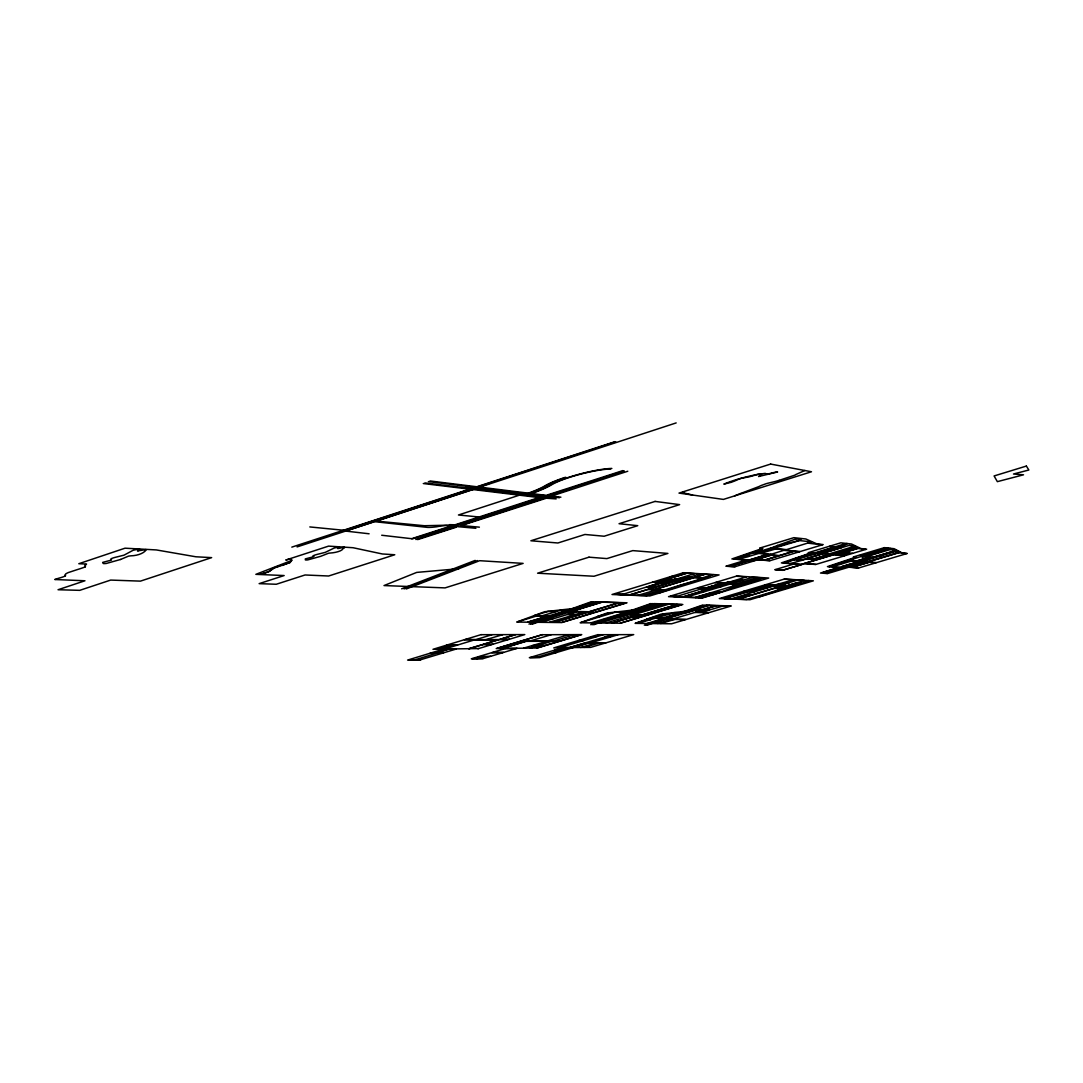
<?xml version="1.0" encoding="UTF-8"?>
<svg xmlns="http://www.w3.org/2000/svg" width="1083" height="1083" viewBox="0 0 1083 1083"><rect width="100%" height="100%" fill="white"/><g stroke="black" fill="none" stroke-linecap="round" stroke-linejoin="round"><path stroke-width="1.5" d="M65.346 574.572L65.129 575.804M760.442 549.595L762.622 548.391L731.905 558.936L746.065 560.073L725.881 566.219L734.572 566.842L757.829 559.776L769.796 560.75L823.188 544.573L816.948 543.91L805.833 538.982L793.853 537.669L759.657 548.106L762.622 548.391L760.361 549.839M802.313 556.405L810.842 552.939L781.371 562.903L794.096 563.932L774.805 569.739L782.63 570.308L804.845 563.62L815.634 564.5L866.657 549.162L861.026 548.567L851.536 544.018L840.774 542.827L808.175 552.696L813.617 553.21M853.485 558.449L855.732 557.19L853.336 556.96L884.445 547.632L894.111 548.702L902.193 552.926L907.27 553.454L858.508 568.006L848.774 567.208L827.534 573.557L820.481 573.042L838.905 567.533L827.439 566.612L855.732 557.19L853.607 558.259M808.676 554.103L810.842 552.939M538.603 497.679L454.291 525.038L424.374 525.729L376.518 521.113L477.305 488.135L524.199 493.618L458.447 514.994L479.187 516.997M541.974 497.3L456.904 524.822L449.431 524.659M529.668 493.97L530.467 493.564A52.146 8.312 -14.3 0 0 550.096 485.008A37.133 5.835 -14.5 0 1 611.854 468.438M85.327 565.15L86.545 564.053L78.815 563.715L125.019 548.188L156.372 549.934L195.874 556.784L211.645 557.623L140.452 581.124L110.669 580.082L79.722 590.343L58.049 589.734L84.961 580.772L54.773 579.513A21.091 3.439 -12.7 0 1 58.902 578.173L59.741 577.943A10.072 1.652 -12.6 0 0 65.63 575.736M808.514 554.361L804.507 555.755M676.509 579.649L676.672 579.554A8.298 0.934 -14.7 0 1 677.051 579.391L677.484 579.202M829.077 566.747L845.606 560.994M833.152 565.556L860.971 556.527M761.417 474.368L760.862 474.638A10.519 1.489 -15.1 0 0 760.266 474.923L760.604 475.126A6.715 0.948 -15 0 1 760.983 475.099L760.28 475.694M120.565 559.478L106.324 563.458A9.625 1.597 -12.8 0 1 104.51 563.58A7.622 1.273 -12.8 0 1 103.196 563.485L102.641 562.402L107.474 561.116A6.187 1.029 -12.8 0 0 110.046 560.439C113.742 559.762 109.451 559.654 111.238 558.706A6.336 1.056 -12.8 0 1 115.719 557.231L124.071 555.146L132.992 550.34A7.175 1.205 -12.9 0 1 135.443 549.771L137.054 549.487A5.564 0.934 -12.9 0 1 138.841 549.284L140.113 549.501L137.487 550.976L145.826 549.595A4.86 0.812 -12.9 0 1 145.988 550.123C143.646 553.318 137.582 555.66 130.826 555.836A8.908 1.489 -12.9 0 0 128.471 556.148L123.015 558.449A12.658 2.098 -12.9 0 0 120.565 559.478M85.124 566.869L85.53 565.962A15.243 2.545 -12.8 0 1 85.191 565.191M800.73 556.879L788.695 561.441M675.914 580.393L676.171 580.285A8.596 0.961 -14.7 0 1 676.604 580.095M799.971 557.095L783.334 563.011M734.612 495.892L741.314 493.131A12.888 1.76 -15 0 1 743.263 492.481L758.912 486.578A17.274 2.369 -15.1 0 1 761.227 485.482L765.857 483.803A6.836 0.934 -15.1 0 1 767.549 483.316L775.198 481.488A16.462 2.288 -15.1 0 0 779.164 480.351M730.28 582.14L729.847 582.329A7.879 0.839 -14.8 0 0 729.482 582.478L730.186 582.546L729.549 582.898M728.71 583.25L728.913 583.155A8.15 0.866 -14.8 0 1 729.346 582.979M777.648 584.806L777.296 584.955A7.486 0.758 -14.9 0 0 776.931 585.104L777.174 585.186M776.145 585.822L776.308 585.741A7.757 0.785 -14.9 0 1 776.728 585.578M658.626 593.267L663.811 591.277A10.261 1.124 -14.7 0 1 665.341 590.79L677.498 586.472A13.727 1.503 -14.7 0 1 679.244 585.7L690.304 582.6A13.05 1.449 -14.7 0 0 693.431 581.72L705.967 577.74A19.887 2.193 -14.7 0 0 706.089 577.55L713.277 574.559M710.922 595.406L715.944 593.525A9.733 1.002 -14.8 0 1 717.42 593.051M758.046 597.329L762.919 595.542A9.273 0.907 -14.8 0 1 764.327 595.109L775.631 591.223A12.4 1.218 -14.9 0 1 777.296 590.533L787.341 587.744A11.791 1.164 -14.9 0 0 790.184 586.945L801.691 583.371A17.964 1.787 -14.9 0 0 801.853 583.196L808.635 580.529M401.644 588.8L475.18 560.412M404.013 588.881L477.468 560.561M406.26 588.962L479.634 560.696L523.13 563.39L445.059 587.893L384.005 585.565L416.698 572.406L458.799 568.71M658.356 581.923L664.854 579.974M665.964 579.608L686.988 573.205L694.42 573.611M673.585 577.144L657.76 581.95M834.411 547.132C858.318 539.036 844.144 546.834 830.404 549.433A7.987 0.866 -15 0 0 828.481 550.083L817.841 552.533L834.384 546.996M661.862 582.451L660.941 582.586L663.947 582.004A10.343 1.164 -14.7 0 0 664.366 581.95L667.399 581.314A10.397 1.178 -14.7 0 0 667.927 581.219L671.798 580.068M694.284 573.706L673.328 580.068M744.657 555.62L753.511 552.953M736.562 559.031L745.889 556.215M758.114 552.939L758.858 552.858M773.655 548.215L758.533 552.831M773.844 548.296L799.254 540.579M761.146 553.21L775.672 548.973M730.538 566.287L749.598 560.52M749.45 560.033L758.993 557.163M748.895 560.574L729.969 566.314M712.37 574.856L702.447 577.835M760.158 556.784L766.683 554.821M767.685 554.361L748.813 560.087M757.017 559.437L771.028 555.2M762.77 557.555L753.389 560.398L749.341 560.128M770.054 554.631L785.053 549.947M770.406 555.241L763.921 557.19L760.036 556.879M785.283 550.015L811.329 541.96M764.95 560.087L793.947 551.315M778.19 555.945L764.422 560.101M793.257 551.382L779.489 555.538M793.473 559.194L812.426 553.481M783.781 562.862L794.502 559.749M819.872 552.912L838.377 547.335M807.173 558.53L823.026 553.765M517.444 621.845L536.762 615.97L547.213 616.105M534.528 615.523L547.89 611.475M822.498 553.779L801.921 559.979M840.99 547.714L822.647 553.237M813.604 559.085L829.361 554.361M829.077 553.914L829.713 553.846M828.806 554.388L813.428 559.031L817.245 559.505M854.839 546.157L829.443 553.819M833.084 554.78L817.394 559.491M730.429 481.624L732.338 480.947A19.453 2.748 -15 0 1 738.741 478.943L741.476 478.172A34.9 4.901 -15 0 1 749.72 476.087L751.209 475.748A28.496 4.007 -15 0 1 757.572 474.381L765.18 473.379L766.859 474.029M528.599 621.967L544.939 617.012M547.091 616.2L527.854 622.035M547.917 618.65L570.985 611.651M567.072 611.787L582.383 607.969M651.032 586.174L653.374 585.497A9.327 1.056 -14.6 0 0 653.834 585.389L657.34 584.089A25.938 2.911 -14.7 0 1 657.963 583.805L661.05 582.6L659.398 583.047A15.365 1.719 -14.6 0 0 654.362 584.563L652.927 585.077A28.361 3.222 -14.6 0 1 650.49 585.889L647.824 586.864L650.707 586.282M844.564 552.425L857.858 548.445L865.696 549.392M839.515 554.862L845.701 553.02M858.765 548.039L836.793 554.631M849.424 553.454L843.291 555.281M579.012 607.509L597.085 602.026M572.054 611.299L602.094 602.175M582.261 608.064L569.604 611.895M621.818 594.635L660.887 582.613M568.805 614.129L575.222 614.399M601.349 602.256L583.669 607.631L578.918 607.59M662.796 582.816L671.122 580.312M629.94 594.946L647.769 589.545L655.594 589.978M654.118 587.46L629.331 594.987M676.32 580.705L668.143 583.168L662.674 582.911M676.239 581.165L699.943 573.976M655.188 589.436L693.837 577.713M618.637 602.798L589.138 611.719M593.416 612.775L561.657 622.387M679.582 581.896L654.538 589.477M528.964 624.106L591.467 601.688M530.711 624.119L593.146 601.742M532.362 624.146L594.743 601.796L627.03 602.784L561.793 622.563L516.726 622.062L544.654 611.719L577.09 608.118M664.177 590.357L646.646 595.65M702.881 578.322L664.596 589.924M671.365 595.867L671.947 596.056A78.734 8.447 -14.8 0 0 673.788 596.516L677.213 596.882M675.819 596.706L703.517 588.218M705.06 588.99L724.283 583.209M683.089 596.977L699.523 592.035M706.319 589.856L682.52 597.017M590.722 624.688L650.991 603.515M592.293 624.701L652.494 603.556M719.058 586.39L733.096 582.18M727.451 583.48L708.431 589.206M735.804 584.075L738.741 584.346L745.605 582.302M732.947 586.228L752.793 580.271M737.577 584.725L695.313 597.437L686.757 597.207M447.441 644.954L457.595 644.994M465.528 639.43L475.545 639.525M593.782 624.715L653.929 603.61L682.832 604.49L620.518 623.212L580.15 622.766L607.13 613.005L636.912 609.58M760.469 577.835L746.783 581.937M800.879 564.757L782.982 570.132M804.994 563.363L833.612 554.753M440.916 649.001L453.195 645.292M452.41 645.373L440.199 649.069M436.706 652.792L448.43 649.259M447.563 649.367L435.989 652.873M475.951 639.579L492.034 634.706M615.13 593.633L615.658 593.877A83.093 9.436 -14.7 0 0 617.797 594.377L621.859 594.797M538.359 622.075L548.445 619.029M469.332 648.676L482.774 644.629M483.83 644.277L514.696 634.787M649.895 586.742L661.672 583.182M497.787 639.918L468.628 648.758M500.36 639.268L515.454 634.706M837.606 563.769L847.475 560.818M847.989 560.398L849.262 559.938M832.353 566.747L851.116 561.143M887.343 548.242L864.031 555.227M866.59 556.594L889.969 549.609M823.432 572.217L838.58 567.695M856.369 561.156L869.243 557.325M824.028 573.042L844.212 567.032M842.682 566.45L860.484 561.143M868.742 557.352L855.922 561.17M554.929 622.251L586.688 612.612L593.552 612.68M574.261 616.268L554.198 622.332M644.344 625.202L702.556 605.086M645.752 625.216L703.923 605.14M647.092 625.216L705.209 605.167L731.323 605.966L671.609 623.781L635.112 623.375L661.212 614.115L688.788 610.839M857.763 561.833L839.23 567.37M861.635 560.791L877.853 555.945M871.788 557.65L859.036 561.441M879.003 555.593L895.316 550.719M847.881 566.883L864.6 561.901M896.142 550.354L873.02 557.271M865.033 561.657L847.745 566.829L851.847 567.302M897.469 551.044L863.923 561.048M852.483 567.262L869.121 562.307M868.566 562.361L852.037 567.275M899.838 552.276L868.945 561.495M521.329 641.041L542.272 634.733L581.733 634.597L536.802 648.108M597.288 616.606L610.067 612.761M525.241 641.434L510.107 645.982M580.867 622.549L615.306 612.166M625.405 612.464L591.332 622.725M606.561 619.083L594.31 622.766M637.359 609.485L656.19 603.827M616.931 616.66L633.582 611.665M600.645 622.779L629.277 614.169M635.775 611.326L660.305 603.962M636.655 611.8L620.072 616.782M633 613.871L648.636 609.188M260.502 574.315L264.834 572.975M649.746 608.822L665.422 604.124M834.235 547.037L813.834 553.183M612.721 622.915L630.739 617.513M631.836 617.161L637.725 615.401M637.088 615.469L612.139 622.969M635.017 617.215L657.814 610.379M640.256 615.537L634.421 617.269M695.652 597.45L709.92 593.159L712.695 593.2M658.938 610.013L677.403 604.476M676.794 604.544L641.393 615.171M638.239 617.716L620.383 623.063M698.725 597.559L717.366 591.954L720.926 592.035L729.13 588.962A13.023 1.354 -14.8 0 1 730.849 588.245L741.368 585.307A12.387 1.3 -14.8 0 0 744.346 584.468L756.34 580.705A18.871 1.976 -14.8 0 0 756.489 580.529L763.474 577.699M661.984 610.568L639.376 617.351M712.533 593.294L698.386 597.559L695.503 597.545M681.559 604.693L663.243 610.176M720.696 592.157L701.987 597.762M646.497 619.381L665.476 613.695M679.921 612.87L662.552 618.055M693.282 609.35L706.617 605.37M722.036 597.762L722.402 597.965A74.835 7.608 -14.9 0 0 724.08 598.452L747.933 591.697M748.394 591.25L755.257 589.22M747.527 591.697L726.3 598.046M756.381 588.854L768.443 585.267M767.847 585.321L747.852 591.304M695.584 609.851L685.065 612.978M757.897 589.436L751.453 591.359L753.497 590.804A25.518 2.599 -14.8 0 0 755.744 590.073L757.112 589.626A13.849 1.394 -14.8 0 1 761.687 588.272L763.623 587.731A24.909 2.491 -14.8 0 1 769.485 586.241L770.555 585.984A20.32 2.044 -14.8 0 1 775.062 584.969L781.371 584.075M752.902 591.521L764.314 588.123M771.069 585.483L759.142 589.057M765.451 587.771L773.018 585.51M734.22 598.926L747.378 595M746.81 595.054L733.732 598.953M774.981 585.7L731.025 598.845M793.108 579.879L775.387 584.901A7.825 0.785 -14.9 0 1 776.335 584.793M715.917 605.749L702.826 609.648M738.362 599.075L774.183 588.38M260.692 574.261L269.477 571.391L273.674 568.196L290.474 562.307L281.973 565.488M778.718 585.741L797.711 580.082M775.32 588.028L781.154 586.296M780.599 586.35L752.076 594.865M778.934 588.218L796.831 582.884M784.146 586.566L778.46 588.245M804.222 580.556L785.419 586.174M782.292 588.881L746.81 599.454M801.23 583.223L783.496 588.502M619.381 602.717L588.177 612.152L584.13 611.922M497.124 648.351L504.001 646.307M505.084 645.955L520.124 641.42L525.377 641.339M502.905 648.284L525.959 641.353M508.996 646.334L502.228 648.365M477.454 658.518L483.911 656.582M483.167 656.677L476.75 658.599M530.44 647.972L537.913 645.752M537.195 645.834L529.831 648.04M544.397 645.766L537.006 647.972M559.451 641.244L545.575 645.4M291.814 547.132L615.076 441.634M615.713 441.796L344.408 530.332L309.819 526.934M348.171 529.506L489.15 483.505M676.171 422.911L345.477 531.063L369.1 533.784M297.08 546.915L372.796 522.209M580.854 634.814L560.642 640.879M635.802 623.158L647.268 619.747M568.71 647.783L536.478 657.408M569.969 647.526L584.482 643.207M587.284 643.261L572.88 647.553M663.73 618.461L647.336 623.361M665.206 619.043L696.139 609.797M652.697 623.348L665.91 619.422M703.368 609.594L716.526 605.681M411.621 538.698L449.594 526.46M420.718 537.209L571.323 488.704M415.845 539.496L456.782 526.568L475.884 528.287M417.659 539.618L456.295 527.191M462.996 525.038L545.818 498.383M408.616 659.845L414.911 659.831M671.501 576.427L674.885 576.738L686.473 573.218L682.628 573.029M708.891 587.731L711.247 586.783A24.584 2.613 -14.8 0 1 711.856 586.512L717.663 584.793A9.801 1.042 -14.8 0 0 717.961 584.752L719.18 584.495M724.987 582.979L721.427 584.021A9.842 1.056 -14.8 0 1 720.818 584.143L719.396 584.441M757.383 590.086L759.67 589.193A23.379 2.356 -14.9 0 1 760.266 588.935L765.816 587.311A9.314 0.948 -14.9 0 0 766.087 587.27L768.781 586.688A9.368 0.948 -14.9 0 0 769.241 586.607L772.761 585.578M737.455 558.043L734.084 559.045M573.489 647.472L587.934 643.18M804.859 470.496L795.409 474.733A25.085 3.466 -15.1 0 1 795.193 475.044L779.178 480.351M734.558 558.896L750.979 552.899M772.233 472.892L776.173 472.039A9.206 1.3 -15.1 0 1 777.621 471.985L758.574 476.52L759.427 476.087A10.884 1.53 -15.1 0 1 760.009 475.816M415.94 659.696L420.664 659.723L456.187 649.042M571.499 615.699L575.574 615.861L587.866 612.139M279.685 566.192C273.43 566.409 270.723 571.865 265.078 572.907M772.003 472.973L770.365 473.433A4.914 0.69 -15.1 0 1 767.062 474.029M822.146 544.83L808.026 543.152M481.272 634.57L432.983 649.299L444.274 649.042M784.078 562.767L786.353 562.104M756.462 580.623L736.846 586.499M829.361 566.653L832.285 565.8M443.394 649.177L407.587 660.089L420.678 659.831M758.276 553.589L739.053 559.302M646.483 595.677L643.126 595.42L661.09 590.113M477.941 648.785L524.795 634.584L481.245 634.692M542.488 634.584L496.217 648.568L536.843 647.986M505.612 648.46L471.281 658.83L483.086 658.599L517.146 648.338M849.573 559.843L853.418 558.517L848.368 560.195M652.602 582.194L661.131 582.478M669.7 576.982L673.707 577.049M754.824 551.775L760.307 549.893L753.836 552.059M623.537 593.985L614.873 593.768M646.361 587.162L654.24 587.365M804.195 555.85L800.351 556.987M598.154 634.597L553.779 647.905L562.632 647.769M429.937 653.347L436.963 653.117L415.1 659.804M442.785 649.434L447.753 649.259M686.094 577.808L682.182 578.674M735.262 566.571L730.429 566.368M509.348 639.2L500.251 639.349M478.524 648.555L445.099 649.042M492.927 644.182L483.722 644.371M562.307 647.851L529.33 657.679L540.024 657.476L572.731 647.688M788.519 561.495L787.084 561.901M478.212 656.785L490.585 656.23M641.298 609.553L637.224 609.58M738.416 580.772L741.503 580.068A6.891 0.731 -14.8 0 1 742.6 579.96L728.29 583.439M686.636 577.645L685.864 577.875L689.478 577.022A7.27 0.812 -14.7 0 1 690.683 576.914L675.521 580.583M717.988 592.888L720.94 592.022M785.324 583.48L789.263 582.708L775.699 586.011M753.511 552.154L738.024 557.88M738.186 580.84L734.626 581.639M785.107 583.547L781.845 584.292M847.475 560.466L855.719 561.197M708.688 587.785L707.862 588.001A8.84 0.948 -14.7 0 1 707.443 588.11L702.19 589.423L704.749 588.475A26.858 2.883 -14.7 0 0 707.091 587.703L708.512 587.23A14.566 1.543 -14.8 0 1 713.291 585.795L715.322 585.24A26.182 2.762 -14.8 0 1 721.508 583.669L722.632 583.399A21.376 2.261 -14.8 0 1 727.397 582.329L734.206 581.409M757.193 590.14L756.408 590.357A8.393 0.853 -14.8 0 1 756.002 590.452L751.169 591.44M672.15 579.974L674.885 579.297M725.312 582.884L727.844 582.248A8.231 0.88 -14.8 0 1 728.778 582.153M661.266 582.532L661.551 582.464A27.616 3.087 -14.7 0 1 668.089 580.813L669.267 580.529A22.54 2.518 -14.7 0 1 674.343 579.391L674.357 579.391M584.157 647.404L598.994 643.099M709.446 605.465L695.679 609.458M671.988 619.205L703.246 609.986M726.463 582.952L746.377 576.955L736.481 576.237M668.834 604.219L606.331 622.901M569.956 647.417L612.748 634.746M801.406 564.311L816.244 559.857L806.564 558.936L790.996 563.485M757.464 577.564L735.113 584.157M686.351 597.153L752.455 577.347L757.044 577.51M551.233 634.733L529.871 641.028L521.221 641.122M832.732 554.252L855.367 547.592M590.397 642.896L618.082 634.746M547.416 640.96L568.575 634.733M693.607 609.743L683.035 612.883L684.849 613.019M701.405 612.328L723.363 605.898M660.711 623.497L674.628 619.462M559.464 647.715L603.19 634.746M637.968 595.312L656.339 589.91M532.037 622.062L548.242 617.148L545.06 617.012M706.319 587.92L722.158 583.155L715.132 582.681M717.163 586.715L700.633 591.684L703.625 591.9M674.249 581.49L649.028 589.138L654.403 589.49M848.991 545.439L822.972 553.278L828.861 553.927M595.609 643.126L580.65 647.472M546.996 641.231L523.644 648.121M553.697 640.933L574.748 634.733M638.374 623.253L674.154 612.667M671.677 619.422L657.665 623.47M825.693 572.433L840.774 567.939L838.756 567.682M584.008 611.936L549.352 622.278M817.814 553.264L796.56 559.532M775.184 584.996L773.072 585.497L775.171 585.605M771.15 547.89L755.474 552.641L757.91 552.953M552.33 641.204L537.588 645.482M737.807 599.129L750.912 595.217L747.554 594.987M541.838 622.183L576.373 611.841L583.399 611.909M898.633 552.75L868.349 561.779L876.296 562.605M486.01 639.606L502.715 634.706M705.128 574.301L695.042 577.334L702.271 577.862M675.278 579.215L681.681 578.43M640.405 611.502L664.8 604.179L660.44 603.948M674.506 579.432L674.736 579.391A8.678 0.975 -14.7 0 1 675.819 579.202M757.464 474.516L749.409 476.764A13.186 1.882 -15.1 0 1 748.759 476.872L747.73 477.048A5.077 0.717 -15 0 0 746.674 477.292L744.955 477.617A13.118 1.868 -15.1 0 1 744.576 477.657L741.557 478.253A7.581 1.069 -15 0 0 737.293 479.823L736.792 480.04A32.815 4.63 -15.1 0 0 735.966 480.459L731.418 482.26A11.818 1.679 -15 0 1 730.849 482.395L723.85 484.142L727.289 482.734A35.996 5.171 -14.9 0 0 730.429 481.624M549.013 615.834L567.844 610.122L561.711 609.946L542.258 615.726L534.433 615.604M680.828 581.49L704.437 574.328L700.078 573.963M444.436 649.028L474.584 639.863L464.458 639.823M449.743 645.319L436.639 649.123M757.748 474.462L758.032 474.422A10.992 1.557 -15 0 1 759.373 474.232M662.255 582.194L668.725 580.258L664.976 579.96M776.619 584.752L777.892 584.644M729.076 582.099L730.47 582.004M676.618 579.689L677.457 579.635M472.039 658.708L476.588 658.613M477.332 658.599L483.099 658.491M530.034 657.571L536.261 657.449M536.938 657.435L540.065 657.367M431.413 652.954L435.799 652.887M436.611 652.887L443.489 652.778M437.194 653.279L442.067 653.211M492.575 652.508L503.487 652.345M491.777 652.751L502.688 652.589M553.305 652.535L556.378 652.48M552.547 652.765L555.633 652.711M555.362 649.976L561.481 649.895M554.591 650.206L560.71 650.125M560.52 647.553L569.739 647.458M562.794 647.756L568.873 647.688M569.834 647.607L590.628 647.377L633.717 634.611L598.087 634.719M448.565 649.245L455.374 649.164M505.585 648.582L516.388 648.46M568.968 647.851L572.014 647.81M504.949 646.037L509.958 645.996M531.943 645.793L537.358 645.739M538.061 645.739L544.559 645.671M504.136 646.28L509.159 646.24M482.896 644.615L491.547 644.547M446.386 645.333L449.052 645.306M449.865 645.306L452.518 645.278M453.317 645.278L456.755 645.251M532.741 645.549L537.425 645.509M538.129 645.509L545.345 645.441M585.402 642.95L590.221 642.909M590.858 642.909L605.966 642.801M584.63 643.18L587.446 643.167M588.096 643.153L595.163 643.099M595.785 643.099L598.547 643.072M599.17 643.072L605.207 643.031M578.85 640.486L583.534 640.459M530.304 641.068L547.226 640.987M547.917 640.974L553.521 640.946M554.212 640.946L560.398 640.919M578.078 640.716L582.762 640.703M526.108 641.339L546.441 641.217M547.132 641.217L551.775 641.19M552.465 641.19L559.613 641.15M475.843 639.674L485.847 639.633M486.633 639.633L498.749 639.579M499.398 639.606L507.941 639.579M475.017 639.918L497.923 639.823M591.386 636.736L596.016 636.723M590.601 636.966L595.244 636.953M605.492 636.939L610.23 636.926M604.734 637.17L609.472 637.156M671.853 619.395L674.208 619.435M674.804 619.435L684.943 619.598M666.099 619.395L670.986 619.462M604.422 618.962L606.683 619.002M646.361 619.462L650.707 619.53M647.431 619.733L649.908 619.76M547.822 618.731L552.858 618.799M548.58 619.016L551.992 619.07M616.809 616.755L619.909 616.809M542.854 615.753L548.824 615.861M570.389 616.092L574.41 616.159M597.166 616.701L599.535 616.741M631.7 617.242L634.232 617.296M634.895 617.296L639.2 617.378M630.902 617.486L638.388 617.608M656.488 617.987L662.336 618.082M655.689 618.231L663.906 618.366M672.638 619.165L685.715 619.368M665.043 619.138L671.758 619.232M632.215 615.279L637.251 615.374M637.887 615.388L640.405 615.428M567.709 614.521L574.369 614.643M632.878 613.953L635.721 614.02M629.413 614.156L634.909 614.264M633.054 615.036L641.244 615.185M674.303 612.653L680.083 612.775M615.442 612.139L625.568 612.355M571.959 611.381L588.962 611.746M571.107 611.638L576.061 611.746M665.625 613.682L669.917 613.777M548.012 611.462L555.62 611.611M566.964 611.868L569.387 611.922M587.934 612.288L594.784 612.355L625.717 602.974L619.53 602.703M610.216 612.748L612.558 612.802M695.814 612.233L701.175 612.355M701.757 612.369L708.634 612.531M695.042 612.464L707.876 612.761M635.64 611.421L640.243 611.529M633.731 611.651L636.79 611.719M649.61 608.917L652.426 608.984M648.771 609.174L651.573 609.242M658.802 610.108L663.026 610.203M657.977 610.352L662.2 610.46M693.147 609.431L695.448 609.499M696.031 609.512L702.623 609.675M703.205 609.688L709.541 609.864M693.783 609.715L695.719 609.756M696.315 609.77L702.853 609.946M703.422 609.959L708.756 610.095M597.207 602.026L601.485 602.148M602.216 602.175L618.826 602.676M656.325 603.813L659.791 603.921M665.585 604.097L668.36 604.179M668.996 604.206L676.943 604.449M677.565 604.463L681.721 604.585M706.779 605.356L709.04 605.424M709.622 605.438L716.134 605.641M716.702 605.654L722.984 605.844M723.539 605.871L730.28 606.074M671.243 595.948L676.997 596.178M721.86 597.911L726.057 598.073M621.71 594.729L629.128 595.014M629.832 595.041L637.765 595.339M638.469 595.366L642.585 595.528M675.697 596.787L682.331 597.044M682.967 597.058L686.135 597.18M698.576 597.654L701.825 597.775M724.784 598.655L730.781 598.885M731.35 598.913L733.502 598.994M734.071 599.007L737.631 599.143M738.213 599.17L746.607 599.481M699.686 592.022L702.799 592.157M745.673 594.621L751.873 594.892M744.86 594.865L746.986 594.96M655.066 589.518L664.421 589.937M656.488 589.897L660.549 590.073M661.226 590.1L664.38 590.235M704.938 589.071L708.214 589.233M649.746 586.851L655.337 587.067L666.993 583.547L661.794 583.182M744.373 591.169L747.663 591.318M748.245 591.345L750.939 591.467M752.753 591.616L754.756 591.711M743.561 591.413L747.676 591.602M700.038 589.436L706.522 589.734M748.082 591.67L753.958 591.941M698.873 587.595L706.13 587.947M698.021 587.852L703.639 588.123M718.936 586.485L721.224 586.593M717.325 586.702L720.398 586.851M756.232 588.949L758.899 589.084M755.406 589.206L758.086 589.328M654.105 581.801L657.543 581.977M658.261 582.004L662.133 582.207M775.157 588.123L778.244 588.272M778.785 588.313L783.266 588.543M765.288 587.866L767.278 587.961M774.359 588.353L782.481 588.773M732.812 586.323L736.67 586.512M764.49 588.11L766.466 588.204M730.727 583.954L734.924 584.17M676.117 581.26L680.666 581.503M729.888 584.211L737.726 584.63M674.398 581.476L679.786 581.774M765.64 584.793L774.846 585.294M665.869 579.689L673.152 580.082M715.998 582.424L726.219 582.979M764.801 585.037L768.037 585.213M768.619 585.24L771.258 585.389M778.555 585.835L785.189 586.201M671.243 580.298L676.537 580.583M724.446 583.182L727.668 583.358M774.738 585.917L780.775 586.255M781.33 586.282L784.39 586.444M743.561 581.788L746.593 581.964M742.721 582.045L745.74 582.207M733.259 582.167L735.519 582.288M693.986 577.699L703.029 578.214M752.956 580.258L756.733 580.488M796.993 582.857L801.406 583.128M705.277 574.288L712.56 574.735M757.626 577.55L760.618 577.74M784.254 579.202L793.298 579.771M797.873 580.055L804.385 580.461M726.666 566.098L729.793 566.328M775.536 569.631L782.765 570.159M823.892 573.137L827.696 573.408M823.297 572.298L825.49 572.46M736.44 559.126L738.877 559.315M739.513 559.37L748.61 560.101M783.984 562.957L790.807 563.512M791.402 563.553L801.203 564.338M832.218 566.842L839.054 567.384M749.747 560.507L753.93 560.845M745.93 560.236L749.016 560.48M793.947 564.081L801.054 564.649M756.895 559.532L764.219 560.128M764.842 560.182L769.918 560.601M804.845 563.458L815.783 564.351M842.533 566.544L847.231 566.923M852.348 567.343L858.657 567.858M844.388 567.005L848.111 567.302M793.365 559.275L796.411 559.545M796.993 559.586L801.745 559.992M794.665 559.735L801.42 560.304M744.535 555.714L749.368 556.12M759.129 557.149L762.892 557.474M837.457 563.864L840.598 564.121M746.038 556.202L748.448 556.405M758.56 553.007L760.97 553.223M761.444 553.332L770.934 554.185M753.646 552.939L758.438 553.359M758.899 553.467L767.833 554.266M769.945 554.726L779.3 555.552M766.832 554.807L770.555 555.146M771.164 555.2L778.393 555.836M807.052 558.611L812.927 559.126M861.486 560.872L863.733 561.075M864.22 561.129L868.688 561.536M860.647 561.129L865.263 561.536M479.39 527.164L460.275 525.445L544.478 498.085L556.175 498.911M864.762 561.874L868.796 562.239M869.283 562.28L875.47 562.849M856.233 561.251L858.805 561.481M847.651 560.804L850.764 561.075M851.292 561.129L857.993 561.725M623.47 594.946L622.062 594.811M812.588 553.467L815.58 553.751M678.824 597.044L677.565 596.923M773.722 548.391L786.096 549.582M772.802 548.675L775.198 548.891M819.75 552.993L822.471 553.251M829.416 553.982L832.529 554.279M833.071 554.334L836.563 554.672M839.393 554.943L843.143 555.295M775.807 548.959L785.175 549.853M785.161 550.11L799.917 551.504M817.976 553.251L822.62 553.697M823.188 553.738L828.955 554.293M829.51 554.347L833.206 554.699M833.761 554.74L844.374 555.755M784.227 550.381L793.46 551.261M794.069 551.315L799.01 551.775M866.441 556.689L872.79 557.298M771.286 547.876L773.803 548.12M861.147 556.513L868.918 557.258M869.419 557.298L871.964 557.542M728.575 598.926L727.451 598.818M878.855 555.674L881.061 555.89M844.442 552.506L852.511 553.305M878.029 555.931L880.235 556.148M845.85 552.993L849.586 553.372M860.471 554.929L863.801 555.254M850.94 547.497L853.973 547.822M898.795 552.736L906.62 553.562M829.443 546.374L834.506 546.901M838.526 547.321L841.193 547.605M895.479 550.706L897.645 550.936M799.389 540.566L811.451 541.866M895.709 551.707L900.014 552.168M855.516 547.578L858.927 547.93M890.131 549.582L896.331 550.259M849.153 545.426L855.001 546.049M373.649 521.573L427.298 527.367A30.216 4.67 -14.1 0 0 436.381 526.812A18.425 2.802 -14 0 1 446.602 525.553L452.315 526.203L412.677 538.82L381.703 535.246M727.289 598.804L724.865 598.547M884.27 547.781L887.519 548.147M466.854 487.174L555.484 498.045M424.888 482.91L523.955 494.985M525.634 495.188L541.974 497.205M423.291 483.532L540.146 497.693M429.992 480.96L528.314 493.144A46.041 7.337 -14.3 0 0 544.776 485.915A43.158 6.782 -14.5 0 1 565.258 477.346M552.696 496.163L560.899 497.192M428.394 481.569L526.785 493.713L529.194 493.225A47.963 7.649 -14.3 0 0 546.441 485.631A41.262 6.484 -14.5 0 1 566.03 477.441M559.41 497.733L550.002 496.569L611.029 476.655A1299.966 306.665 -12.4 0 0 627.774 471.24M692.551 495.026L685.959 493.482A105.593 15.121 -15.2 0 1 683.535 492.44L682.845 491.885M677.674 579.053L677.606 579.026A6.308 0.704 -14.7 0 0 676.13 579.161M529.722 494.065L546.78 495.838L607.915 476.182A1283.612 302.143 -12.4 0 0 624.268 470.888M761.62 474.205L761.539 474.137A8.001 1.137 -15 0 0 759.752 474.205M65.4 574.559A12.427 2.044 -12.7 0 1 68.31 572.569L77.367 569.577A29.295 4.901 -12.6 0 0 85.327 566.856M610.65 468.993A35.252 5.537 -14.5 0 0 551.761 484.724A54.069 8.623 -14.3 0 1 531.482 493.564L546.13 495.351L606.358 475.951A1275.476 299.896 -12.4 0 0 622.86 470.591M777.58 545.426L770.785 548.147A6.39 0.731 -14.9 0 0 771.678 548.079L781.52 545.399A8.42 0.961 -15 0 1 783.523 544.695L788.031 543.138A5.916 0.677 -15 0 1 789.331 542.935L797.914 540.823L801.596 538.752L794.8 539.307L777.58 545.426M888.71 548.323L886.26 549.352L890.619 548.526L874.076 553.833A7.595 0.772 -15.1 0 0 872.221 554.455L862.176 556.784L888.71 548.323M313.691 556.418L311.985 557.149A5.496 0.839 -13.6 0 1 309.67 557.759L305.325 558.909L305.365 559.884A6.782 1.029 -13.6 0 0 306.381 559.979A8.569 1.3 -13.6 0 0 307.883 559.87L320.785 556.296A11.277 1.719 -13.7 0 1 323.127 555.362L328.366 553.291A7.933 1.205 -13.7 0 1 330.369 553.02C334.809 552.79 341.998 551.166 342.959 548.743C350.175 544.573 332.061 551.206 339.236 547.118A4.955 0.758 -13.7 0 0 337.734 547.294L336.326 547.551A6.376 0.975 -13.7 0 0 334.16 548.066L325.225 552.384L317.752 554.252A5.632 0.866 -13.6 0 0 313.556 555.593L312.797 556.107L313.691 556.418M290.163 561.739C289.161 563.498 296.471 556.621 285.79 560.06L328.582 546.116L353.058 547.727L382.34 553.968L394.781 554.753L328.623 576.007L305.054 574.978L276.26 584.265L259.135 583.642L284.152 575.547L255.859 574.342L291.828 560.385L290.163 561.739M770.636 464.066L679 493.103L723.39 499.412L811.478 471.755L770.636 464.066M655.093 501.415L530.887 540.769L557.907 542.989L584.942 534.474L604.152 536.234L637.752 525.675L619.056 523.712L679.623 504.624L655.093 501.415M588.99 557.176L537.588 573.205L593.998 576.251L667.9 553.44L632.783 550.611L606.859 558.598L588.99 557.176M1026.373 466.069L994.086 475.951L997.362 481.651L1023.53 474.801L1013.485 474.016L1028.85 470.008L1026.373 466.069M683.495 572.704L612.017 594.513L649.786 595.948L719.085 574.924L683.495 572.704M736.751 576.034L668.536 596.652L702.474 597.938L768.7 578.038L736.751 576.034M784.525 579.026L719.302 598.574L749.95 599.738L813.36 580.826L784.525 579.026"/></g></svg>
